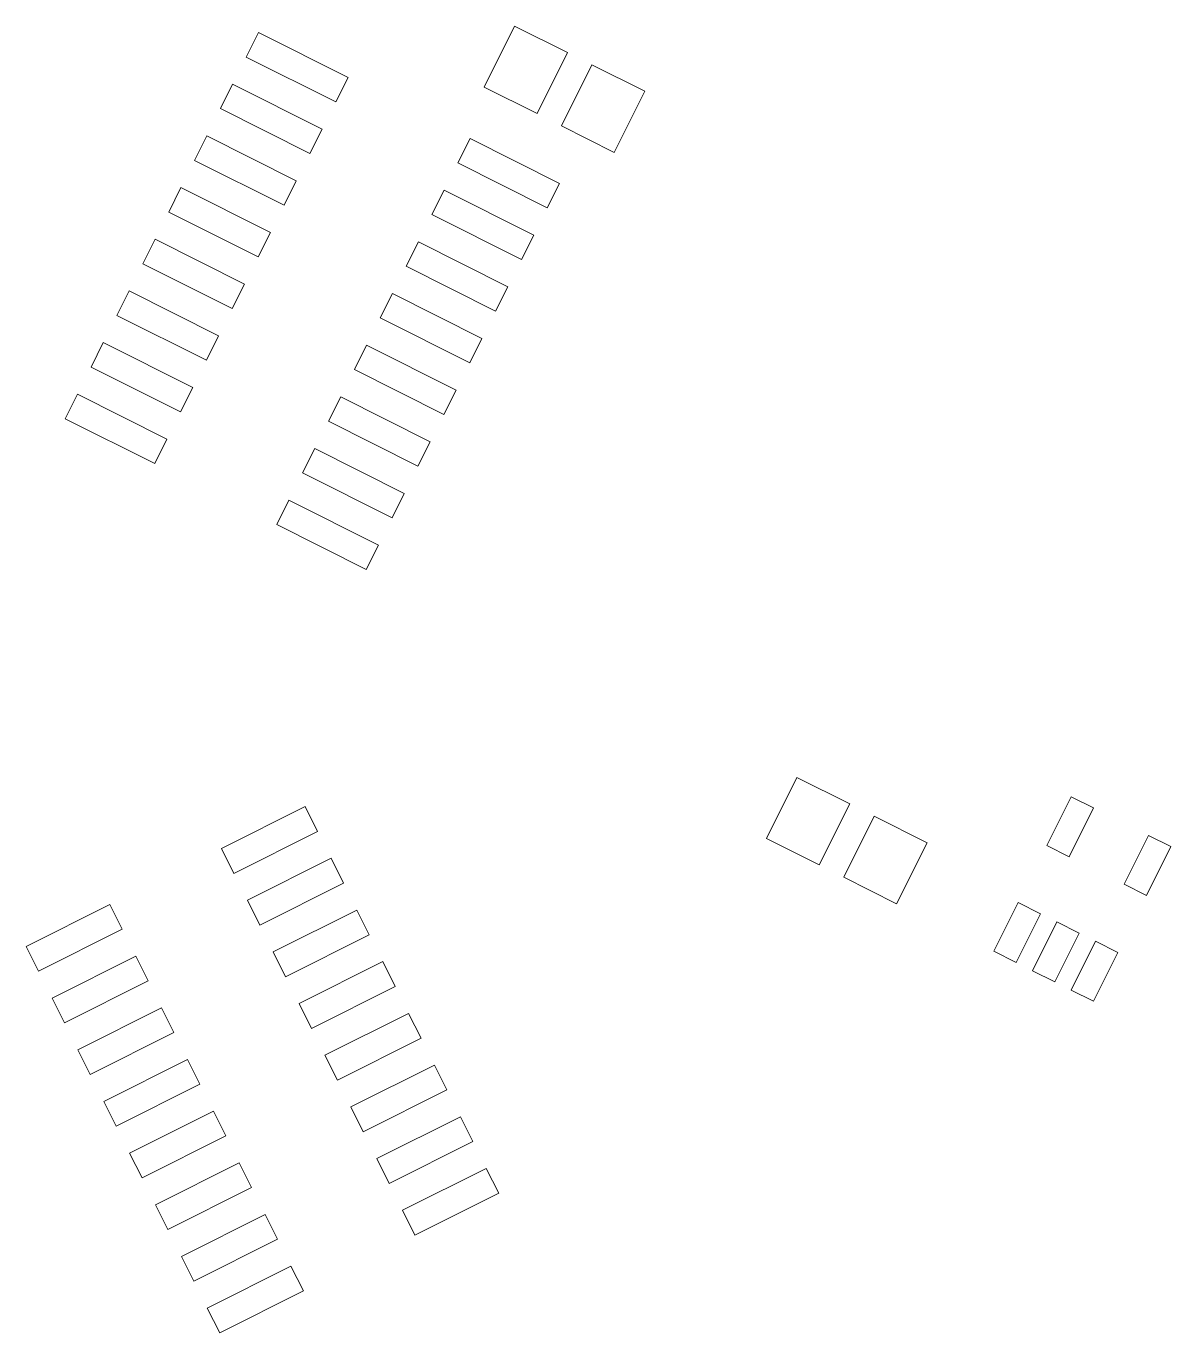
# Model space of a CAD drawing. Header units: inches. Extents: x 70 to 970, y -386 to 214.
# Drawn here: x 136.57 to 161.73, y 132.94 to 161.66 of the extents above; entities that cross this region are included whole.
import ezdxf

# ---------------------------------------------------------------- set-up
doc = ezdxf.new("R2010")
doc.units = ezdxf.units.IN
doc.header["$MEASUREMENT"] = 0

msp = doc.modelspace()

# ---------------------------------------------------------------- linework, layer by layer
at = {"color": 1, "lineweight": 0}
for p, q in [((141.678, 161.517), (141.41, 160.98)), ((143.646, 160.531), (141.678, 161.517)), ((147.308, 161.659), (146.636, 160.318)), ((148.47, 161.077), (147.308, 161.659)), ((141.41, 160.98), (143.377, 159.995)), ((147.799, 159.735), (148.47, 161.077)), ((149.007, 160.808), (148.335, 159.467)), ((150.169, 160.226), (149.007, 160.808)), ((141.11, 160.381), (140.841, 159.845)), ((143.077, 159.396), (141.11, 160.381)), ((143.377, 159.995), (143.646, 160.531)), ((146.636, 160.318), (147.799, 159.735)), ((149.498, 158.885), (150.169, 160.226)), ((140.841, 159.845), (142.808, 158.86)), ((142.808, 158.86), (143.077, 159.396)), ((148.335, 159.467), (149.498, 158.885)), ((140.541, 159.245), (140.272, 158.709)), ((142.508, 158.26), (140.541, 159.245)), ((146.328, 159.188), (146.059, 158.652)), ((148.295, 158.203), (146.328, 159.188)), ((140.272, 158.709), (142.24, 157.724)), ((146.059, 158.652), (148.026, 157.667)), ((142.24, 157.724), (142.508, 158.26)), ((139.973, 158.11), (139.704, 157.573)), ((141.94, 157.125), (139.973, 158.11)), ((145.759, 158.053), (145.491, 157.516)), ((147.727, 157.068), (145.759, 158.053)), ((148.026, 157.667), (148.295, 158.203)), ((139.704, 157.573), (141.671, 156.589)), ((145.491, 157.516), (147.458, 156.531)), ((141.671, 156.589), (141.94, 157.125)), ((139.404, 156.974), (139.135, 156.438)), ((141.371, 155.989), (139.404, 156.974)), ((145.191, 156.917), (144.922, 156.381)), ((147.158, 155.932), (145.191, 156.917)), ((147.458, 156.531), (147.727, 157.068)), ((139.135, 156.438), (141.102, 155.453)), ((144.922, 156.381), (146.889, 155.396)), ((141.102, 155.453), (141.371, 155.989)), ((138.835, 155.839), (138.567, 155.302)), ((140.802, 154.854), (138.835, 155.839)), ((144.622, 155.782), (144.353, 155.245)), ((146.589, 154.796), (144.622, 155.782)), ((146.889, 155.396), (147.158, 155.932)), ((138.567, 155.302), (140.534, 154.317)), ((144.353, 155.245), (146.321, 154.26)), ((140.534, 154.317), (140.802, 154.854)), ((146.321, 154.26), (146.589, 154.796)), ((138.267, 154.703), (137.998, 154.167)), ((140.234, 153.718), (138.267, 154.703)), ((144.053, 154.646), (143.785, 154.109)), ((146.021, 153.661), (144.053, 154.646)), ((137.998, 154.167), (139.965, 153.182)), ((143.785, 154.109), (145.752, 153.125)), ((139.965, 153.182), (140.234, 153.718)), ((145.752, 153.125), (146.021, 153.661)), ((137.698, 153.568), (137.429, 153.031)), ((139.665, 152.583), (137.698, 153.568)), ((143.485, 153.51), (143.216, 152.974)), ((145.452, 152.525), (143.485, 153.51)), ((137.429, 153.031), (139.397, 152.046)), ((143.216, 152.974), (145.183, 151.989)), ((139.397, 152.046), (139.665, 152.583)), ((145.183, 151.989), (145.452, 152.525)), ((142.916, 152.375), (142.647, 151.838)), ((144.883, 151.39), (142.916, 152.375)), ((142.647, 151.838), (144.615, 150.853)), ((144.615, 150.853), (144.883, 151.39)), ((142.348, 151.239), (142.079, 150.703)), ((144.315, 150.254), (142.348, 151.239)), ((142.079, 150.703), (144.046, 149.718)), ((144.046, 149.718), (144.315, 150.254)), ((153.512, 145.146), (152.84, 143.804)), ((154.674, 144.564), (153.512, 145.146)), ((142.703, 144.505), (140.864, 143.583)), ((142.976, 143.959), (142.703, 144.505)), ((154.003, 143.223), (154.674, 144.564)), ((159.539, 144.723), (159.002, 143.65)), ((159.494, 143.404), (160.031, 144.477)), ((160.031, 144.477), (159.539, 144.723)), ((155.211, 144.295), (154.539, 142.954)), ((156.373, 143.713), (155.211, 144.295)), ((141.137, 143.038), (142.976, 143.959)), ((152.84, 143.804), (154.003, 143.223)), ((155.702, 142.372), (156.373, 143.713)), ((159.002, 143.65), (159.494, 143.404)), ((161.238, 143.872), (160.701, 142.8)), ((161.193, 142.553), (161.73, 143.626)), ((161.73, 143.626), (161.238, 143.872)), ((140.864, 143.583), (141.137, 143.038)), ((143.272, 143.369), (141.433, 142.447)), ((143.545, 142.824), (143.272, 143.369)), ((141.705, 141.902), (143.545, 142.824)), ((154.539, 142.954), (155.702, 142.372)), ((160.701, 142.8), (161.193, 142.553)), ((141.433, 142.447), (141.705, 141.902)), ((138.411, 142.355), (136.571, 141.434)), ((138.684, 141.81), (138.411, 142.355)), ((143.841, 142.233), (142.001, 141.312)), ((144.114, 141.688), (143.841, 142.233)), ((158.375, 142.399), (157.838, 141.325)), ((158.867, 142.152), (158.375, 142.399)), ((158.33, 141.079), (158.867, 142.152)), ((159.225, 141.973), (158.687, 140.9)), ((159.716, 141.727), (159.225, 141.973)), ((136.844, 140.889), (138.684, 141.81)), ((142.274, 140.767), (144.114, 141.688)), ((159.179, 140.654), (159.716, 141.727)), ((136.571, 141.434), (136.844, 140.889)), ((142.001, 141.312), (142.274, 140.767)), ((157.838, 141.325), (158.33, 141.079)), ((160.074, 141.548), (159.537, 140.475)), ((160.028, 140.228), (160.566, 141.301)), ((160.566, 141.301), (160.074, 141.548)), ((138.98, 141.219), (137.14, 140.298)), ((139.253, 140.674), (138.98, 141.219)), ((144.409, 141.098), (142.57, 140.176)), ((144.682, 140.553), (144.409, 141.098)), ((158.687, 140.9), (159.179, 140.654)), ((137.413, 139.753), (139.253, 140.674)), ((142.843, 139.631), (144.682, 140.553)), ((159.537, 140.475), (160.028, 140.228)), ((137.14, 140.298), (137.413, 139.753)), ((142.57, 140.176), (142.843, 139.631)), ((139.548, 140.084), (137.709, 139.163)), ((139.821, 139.539), (139.548, 140.084)), ((144.978, 139.962), (143.139, 139.041)), ((145.251, 139.417), (144.978, 139.962)), ((137.982, 138.618), (139.821, 139.539)), ((143.411, 138.496), (145.251, 139.417)), ((137.709, 139.163), (137.982, 138.618)), ((143.139, 139.041), (143.411, 138.496)), ((140.117, 138.948), (138.277, 138.027)), ((140.39, 138.403), (140.117, 138.948)), ((145.547, 138.826), (143.707, 137.905)), ((145.82, 138.281), (145.547, 138.826)), ((138.55, 137.482), (140.39, 138.403)), ((143.98, 137.36), (145.82, 138.281)), ((138.277, 138.027), (138.55, 137.482)), ((143.707, 137.905), (143.98, 137.36)), ((140.686, 137.812), (138.846, 136.891)), ((140.959, 137.267), (140.686, 137.812)), ((146.115, 137.691), (144.276, 136.77)), ((146.388, 137.146), (146.115, 137.691)), ((139.119, 136.346), (140.959, 137.267)), ((144.549, 136.225), (146.388, 137.146)), ((138.846, 136.891), (139.119, 136.346)), ((144.276, 136.77), (144.549, 136.225)), ((141.254, 136.677), (139.415, 135.756)), ((141.527, 136.132), (141.254, 136.677)), ((146.684, 136.555), (144.844, 135.634)), ((146.957, 136.01), (146.684, 136.555)), ((139.688, 135.211), (141.527, 136.132)), ((145.117, 135.089), (146.957, 136.01)), ((139.415, 135.756), (139.688, 135.211)), ((144.844, 135.634), (145.117, 135.089)), ((141.823, 135.541), (139.983, 134.62)), ((142.096, 134.996), (141.823, 135.541)), ((140.256, 134.075), (142.096, 134.996)), ((139.983, 134.62), (140.256, 134.075)), ((142.392, 134.406), (140.552, 133.485)), ((142.665, 133.861), (142.392, 134.406)), ((140.825, 132.94), (142.665, 133.861)), ((140.552, 133.485), (140.825, 132.94))]:
    msp.add_line(p, q, dxfattribs=at)

doc.saveas('drawing.dxf')
